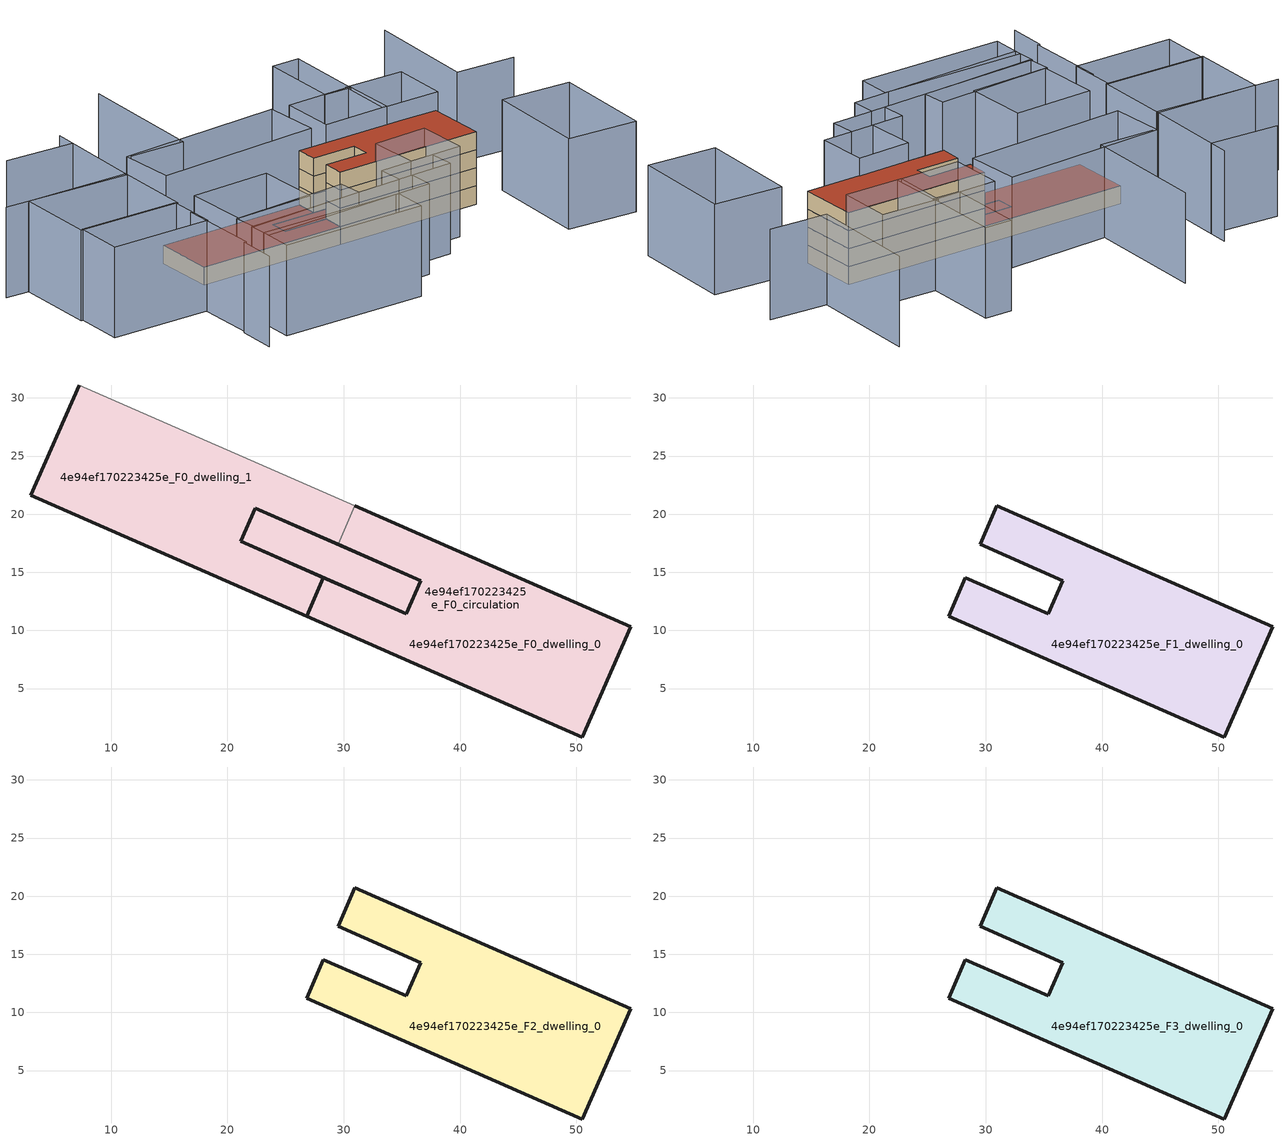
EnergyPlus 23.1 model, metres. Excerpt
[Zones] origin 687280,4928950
4e94ef170223425e_F0_dwelling_0
 floor ground (EU_floor_Construction): 36.62,14.28 35.38,11.43 28.26,14.55 21.14,17.66 22.39,20.51 29.5,17.4 z0; 54.69,10.33 50.53,0.83 26.8,11.22 28.26,14.55 35.38,11.43 36.62,14.28 29.5,17.4 30.96,20.72 z0
 wall outside (EU_wall_Construction): 29.5,17.4 36.62,14.28 35.38,11.43 28.26,14.55 26.8,11.22 50.53,0.83 54.69,10.33 30.96,20.72 z0:3
 wall to 4e94ef170223425e_F0_dwelling_1 (EU_wall_Construction): 30.96,20.72 29.5,17.4 z0:3
 roof outside (EU_floor_Construction): 35.38,11.43 36.62,14.28 29.5,17.4 22.39,20.51 21.14,17.66 28.26,14.55 z3
4e94ef170223425e_F0_dwelling_1
 floor ground (EU_floor_Construction): 30.96,20.72 29.5,17.4 28.89,17.66 22.39,20.51 21.14,17.66 28.26,14.55 26.8,11.22 3.07,21.62 7.23,31.11 z0; 36.62,14.28 35.38,11.43 28.26,14.55 21.14,17.66 22.39,20.51 29.5,17.4 z0
 wall outside (EU_wall_Construction): 7.23,31.11 3.07,21.62 26.8,11.22 28.26,14.55 21.14,17.66 22.39,20.51 29.5,17.4 z0:3
 wall adiabatic (EU_wall_Construction): 30.96,20.72 7.23,31.11 z0:3
 roof outside (EU_roof_Construction): 26.8,11.22 28.26,14.55 21.14,17.66 22.39,20.51 28.89,17.66 29.5,17.4 30.96,20.72 7.23,31.11 3.07,21.62 z3; 35.38,11.43 36.62,14.28 29.5,17.4 22.39,20.51 21.14,17.66 28.26,14.55 z3
4e94ef170223425e_F0_circulation
 floor ground (EU_floor_Construction): 36.62,14.28 35.38,11.43 28.26,14.55 21.14,17.66 22.39,20.51 29.5,17.4 z0; 54.69,10.33 50.53,0.83 26.8,11.22 28.26,14.55 35.38,11.43 36.62,14.28 29.5,17.4 30.96,20.72 z0; 30.96,20.72 29.5,17.4 28.89,17.66 22.39,20.51 21.14,17.66 28.26,14.55 26.8,11.22 3.07,21.62 7.23,31.11 z0
 wall outside (EU_wall_Construction): 22.39,20.51 21.14,17.66 35.38,11.43 36.62,14.28 22.39,20.51 z0:3
 roof outside (EU_roof_Construction): 50.53,0.83 54.69,10.33 30.96,20.72 29.5,17.4 36.62,14.28 35.38,11.43 28.26,14.55 26.8,11.22 z3; 35.38,11.43 36.62,14.28 29.5,17.4 22.39,20.51 21.14,17.66 28.26,14.55 z3; 26.8,11.22 28.26,14.55 21.14,17.66 22.39,20.51 28.89,17.66 29.5,17.4 30.96,20.72 7.23,31.11 3.07,21.62 z3
4e94ef170223425e_F1_dwelling_0
 floor to 4e94ef170223425e_F0_dwelling_0 (EU_floor_Construction): 54.69,10.33 50.53,0.83 26.8,11.22 28.26,14.55 35.38,11.43 36.62,14.28 29.5,17.4 30.96,20.72 z3
 wall outside (EU_wall_Construction): 54.69,10.33 30.96,20.72 29.5,17.4 36.62,14.28 35.38,11.43 28.26,14.55 26.8,11.22 50.53,0.83 54.69,10.33 z3:6
4e94ef170223425e_F2_dwelling_0
 floor to 4e94ef170223425e_F1_dwelling_0 (EU_floor_Construction): 54.69,10.33 50.53,0.83 26.8,11.22 28.26,14.55 35.38,11.43 36.62,14.28 29.5,17.4 30.96,20.72 z6
 wall outside (EU_wall_Construction): 54.69,10.33 30.96,20.72 29.5,17.4 36.62,14.28 35.38,11.43 28.26,14.55 26.8,11.22 50.53,0.83 54.69,10.33 z6:9
4e94ef170223425e_F3_dwelling_0
 floor to 4e94ef170223425e_F2_dwelling_0 (EU_floor_Construction): 54.69,10.33 50.53,0.83 26.8,11.22 28.26,14.55 35.38,11.43 36.62,14.28 29.5,17.4 30.96,20.72 z9
 wall outside (EU_wall_Construction): 54.69,10.33 30.96,20.72 29.5,17.4 36.62,14.28 35.38,11.43 28.26,14.55 26.8,11.22 50.53,0.83 54.69,10.33 z9:12
 roof outside (EU_roof_Construction): 50.53,0.83 54.69,10.33 30.96,20.72 29.5,17.4 36.62,14.28 35.38,11.43 28.26,14.55 26.8,11.22 z12
shading: -9.88,7.43 -12.69,1.4 / -3.82,20.13 -9.57,7.24 / 29.01,54.66 19.27,34.42 / 19.27,34.42 10.55,38.62 / 72.31,6.53 62.95,11.14 / 62.95,11.14 71.6,28.66 / 12.03,51.93 4,35.66 / 4,35.66 -16.02,45.54 / 10.51,48.82 -0.38,54.18 / 48.94,-16.26 57.04,-0.06 / 57.04,-0.06 68.06,-5.57 / 68.06,-5.57 59.96,-21.77 / 59.96,-21.77 48.94,-16.26 / 15.48,-9.3 -7.72,1.21 / -7.72,1.21 -5.28,6.58 / -5.28,6.58 17.92,-3.93 / 17.92,-3.93 15.48,-9.3 / 31.9,-5.09 22.73,-1.37 / 22.73,-1.37 24.36,2.64 / 24.36,2.64 33.53,-1.07 / 33.53,-1.07 31.9,-5.09 / 23.54,-6.13 -5.69,5.43 / -5.69,5.43 -4.16,9.28 / -4.16,9.28 25.06,-2.28 / 25.06,-2.28 23.54,-6.13 / 38.32,-3.14 29.66,0.46 / 29.66,0.46 33.01,8.51 / 33.01,8.51 41.67,4.9 / 41.67,4.9 38.32,-3.14 / 15.33,1.57 -4.02,8.92 / -4.02,8.92 -2.55,12.78 / -2.55,12.78 16.8,5.43 / 16.8,5.43 15.33,1.57 / 10.66,7.37 -2.23,12.66 / -2.23,12.66 1.91,22.74 / 1.91,22.74 14.8,17.45 / 14.8,17.45 10.66,7.37 / 59.03,18.68 54.93,10 / 54.93,10 45.57,14.41 / 45.57,14.41 49.67,23.1 / 49.67,23.1 59.03,18.68 / 46.27,14.04 35.64,18.68 / 35.64,18.68 39.4,27.28 / 39.4,27.28 50.02,22.63 / 50.02,22.63 46.27,14.04 / -21.2,23.59 -17.71,31.24 / -17.71,31.24 -1.78,23.96 / -1.78,23.96 -5.27,16.32 / -5.27,16.32 -21.2,23.59 / 51.3,36.82 55.68,34.78 / 55.68,34.78 49.9,22.37 / 49.9,22.37 45.52,24.41 / 45.52,24.41 51.3,36.82 / 33.25,19.96 6.52,30.24 / 6.52,30.24 9.91,39.06 / 9.91,39.06 36.65,28.77 / 36.65,28.77 33.25,19.96 / -12.22,43.66 4.17,36.01 / 4.17,36.01 -1.61,23.62 / -1.61,23.62 -18,31.27 / -18,31.27 -12.22,43.66 z0:15
[Building]
EU S2 Campaign: North Axis=0; Terrain=City; Solar Distribution=FullExterior
[Site:Location]
Bologna: Latitude=44.5; Longitude=11.25; Time Zone=1; Elevation=37
[SizingPeriod:WeatherFileDays]
AnnualSizingPeriod: Begin Month=1; Begin Day of Month=1; End Month=12; End Day of Month=31; Day of Week for Start Day=Monday; Use Weather File Daylight Saving Period=No; Use Weather File Rain and Snow Indicators=No
[MATERIAL]
EU_InternalMass_Material: Roughness=MediumRough; Thickness=0.1; Conductivity=1; Density=1800; Specific Heat=900; Thermal Absorptance=0.9; Solar Absorptance=0.7; Visible Absorptance=0.7
[MATERIAL:NOMASS] Roughness=MediumRough; Thermal Absorptance=0.9; Solar Absorptance=0.7; Visible Absorptance=0.7
Name | Thermal Resistance
EU_wall_NoMass | 0.937881
EU_roof_NoMass | 0.548572
EU_floor_NoMass | 0.71348
[CONSTRUCTION]
EU_wall_Construction: EU_wall_NoMass
EU_roof_Construction: EU_roof_NoMass
EU_floor_Construction: EU_floor_NoMass
EU_InternalMass_Construction: EU_InternalMass_Material
[ZONE] Type=1; Multiplier=1; Ceiling Height=autocalculate; Floor Area=autocalculate; Part of Total Floor Area=Yes
Name | Volume
4e94ef170223425e_F0_dwelling_0 | 877.888
4e94ef170223425e_F1_dwelling_0; 4e94ef170223425e_F2_dwelling_0; 4e94ef170223425e_F3_dwelling_0 | 732.915
4e94ef170223425e_F0_dwelling_1 | 877.89
4e94ef170223425e_F0_circulation | 1610.81
[INTERNALMASS] Construction=EU_InternalMass_Construction
Name | Zone or ZoneList | Surface Area
4e94ef170223425e_F0_dwelling_0_EU_InternalMass | 4e94ef170223425e_F0_dwelling_0 | 244.305
4e94ef170223425e_F0_dwelling_1_EU_InternalMass | 4e94ef170223425e_F0_dwelling_1 | 244.305
4e94ef170223425e_F1_dwelling_0_EU_InternalMass | 4e94ef170223425e_F1_dwelling_0 | 536.292
4e94ef170223425e_F2_dwelling_0_EU_InternalMass | 4e94ef170223425e_F2_dwelling_0 | 536.292
4e94ef170223425e_F3_dwelling_0_EU_InternalMass | 4e94ef170223425e_F3_dwelling_0 | 536.292
[OTHEREQUIPMENT] Fuel Type=Electricity; Design Level Calculation Method=Watts/Area; Power per Zone Floor Area=1; Fraction Latent=0; Fraction Radiant=0; Fraction Lost=0; Carbon Dioxide Generation Rate=0; EndUse Subcategory=EU_Step8_InternalGains
Name | Zone or ZoneList or Space or SpaceList | Schedule
EU_Step8_InternalGain_4e94ef170223425e_F0_dwelling_0_f000 | 4e94ef170223425e_F0_dwelling_0 | EU_Step8_GainSchedule_4e94ef170223425e_F0_dwelling_0_f000
EU_Step8_InternalGain_4e94ef170223425e_F0_dwelling_1_f000 | 4e94ef170223425e_F0_dwelling_1 | EU_Step8_GainSchedule_4e94ef170223425e_F0_dwelling_1_f000
EU_Step8_InternalGain_4e94ef170223425e_F1_dwelling_0_f000 | 4e94ef170223425e_F1_dwelling_0 | EU_Step8_GainSchedule_4e94ef170223425e_F1_dwelling_0_f000
EU_Step8_InternalGain_4e94ef170223425e_F2_dwelling_0_f000 | 4e94ef170223425e_F2_dwelling_0 | EU_Step8_GainSchedule_4e94ef170223425e_F2_dwelling_0_f000
EU_Step8_InternalGain_4e94ef170223425e_F3_dwelling_0_f000 | 4e94ef170223425e_F3_dwelling_0 | EU_Step8_GainSchedule_4e94ef170223425e_F3_dwelling_0_f000
[ZONEINFILTRATION:DESIGNFLOWRATE]
EU_Circulation_Infiltration_4e94ef170223425e_F0_circulation: Zone or ZoneList or Space or SpaceList=4e94ef170223425e_F0_circulation; Schedule=EU_AlwaysOn; Design Flow Rate Calculation Method=Flow/Area; Flow Rate per Floor Area=0.0005; Constant Term Coefficient=1; Temperature Term Coefficient=0; Velocity Term Coefficient=0; Velocity Squared Term Coefficient=0
[ZONEVENTILATION:DESIGNFLOWRATE] Schedule=EU_AlwaysOn; Design Flow Rate Calculation Method=AirChanges/Hour; Air Changes per Hour=0.687892; Ventilation Type=Natural; Fan Pressure Rise=0; Fan Total Efficiency=1; Constant Term Coefficient=1; Temperature Term Coefficient=0; Velocity Term Coefficient=0; Velocity Squared Term Coefficient=0; Minimum Indoor Temperature=-100; Maximum Indoor Temperature=100; Delta Temperature=-100; Minimum Outdoor Temperature=-100; Maximum Outdoor Temperature=100; Maximum Wind Speed=40
Name | Zone or ZoneList or Space or SpaceList
EU_ConstantAir_4e94ef170223425e_F0_dwelling_0 | 4e94ef170223425e_F0_dwelling_0
EU_ConstantAir_4e94ef170223425e_F0_dwelling_1 | 4e94ef170223425e_F0_dwelling_1
EU_ConstantAir_4e94ef170223425e_F1_dwelling_0 | 4e94ef170223425e_F1_dwelling_0
EU_ConstantAir_4e94ef170223425e_F2_dwelling_0 | 4e94ef170223425e_F2_dwelling_0
EU_ConstantAir_4e94ef170223425e_F3_dwelling_0 | 4e94ef170223425e_F3_dwelling_0
[HVACTEMPLATE:THERMOSTAT] Constant Heating Setpoint=20; Constant Cooling Setpoint=50
EU_HeatOnly_4e94ef170223425e_F0_dwelling_0; EU_HeatOnly_4e94ef170223425e_F0_dwelling_1; EU_HeatOnly_4e94ef170223425e_F1_dwelling_0; EU_HeatOnly_4e94ef170223425e_F2_dwelling_0; EU_HeatOnly_4e94ef170223425e_F3_dwelling_0
[HVACTEMPLATE:ZONE:IDEALLOADSAIRSYSTEM] System Availability Schedule=EU_AlwaysOn; Maximum Heating Supply Air Temperature=50; Minimum Cooling Supply Air Temperature=13; Maximum Heating Supply Air Humidity Ratio=0.0156; Minimum Cooling Supply Air Humidity Ratio=0.0077; Heating Limit=NoLimit; Cooling Limit=NoLimit; Heating Availability Schedule=EU_AlwaysOn; Cooling Availability Schedule=EU_CoolingOff; Dehumidification Control Type=ConstantSensibleHeatRatio; Cooling Sensible Heat Ratio=0.7; Dehumidification Setpoint=60; Humidification Control Type=None; Humidification Setpoint=30; Outdoor Air Method=None; Outdoor Air Flow Rate per Person=0.00944; Outdoor Air Flow Rate per Zone Floor Area=0; Outdoor Air Flow Rate per Zone=0; Demand Controlled Ventilation Type=None; Outdoor Air Economizer Type=NoEconomizer; Heat Recovery Type=None; Sensible Heat Recovery Effectiveness=0.7; Latent Heat Recovery Effectiveness=0.65
Name | Template Thermostat
4e94ef170223425e_F0_dwelling_0 | EU_HeatOnly_4e94ef170223425e_F0_dwelling_0
4e94ef170223425e_F0_dwelling_1 | EU_HeatOnly_4e94ef170223425e_F0_dwelling_1
4e94ef170223425e_F1_dwelling_0 | EU_HeatOnly_4e94ef170223425e_F1_dwelling_0
4e94ef170223425e_F2_dwelling_0 | EU_HeatOnly_4e94ef170223425e_F2_dwelling_0
4e94ef170223425e_F3_dwelling_0 | EU_HeatOnly_4e94ef170223425e_F3_dwelling_0
[SIZING:ZONE] Zone Cooling Design Supply Air Temperature Input Method=SupplyAirTemperature; Zone Cooling Design Supply Air Temperature=13; Zone Heating Design Supply Air Temperature Input Method=SupplyAirTemperature; Zone Heating Design Supply Air Temperature=50; Zone Cooling Design Supply Air Humidity Ratio=0.008; Zone Heating Design Supply Air Humidity Ratio=0.008; Cooling Design Air Flow Method=DesignDay; Cooling Design Air Flow Rate=0; Cooling Minimum Air Flow per Zone Floor Area=0.000762; Cooling Minimum Air Flow=0; Cooling Minimum Air Flow Fraction=0.2; Heating Design Air Flow Method=DesignDay; Heating Design Air Flow Rate=0; Heating Maximum Air Flow per Zone Floor Area=0.002032; Heating Maximum Air Flow=0.141576; Heating Maximum Air Flow Fraction=0.3; Account for Dedicated Outdoor Air System=No; Dedicated Outdoor Air System Control Strategy=NeutralSupplyAir; Dedicated Outdoor Air Low Setpoint Temperature for Design=autosize; Dedicated Outdoor Air High Setpoint Temperature for Design=autosize; Zone Load Sizing Method=Sensible Load Only No Latent Load; Zone Latent Cooling Design Supply Air Humidity Ratio Input Method=HumidityRatioDifference; Zone Cooling Design Supply Air Humidity Ratio Difference=0.005; Zone Latent Heating Design Supply Air Humidity Ratio Input Method=HumidityRatioDifference; Zone Humidification Design Supply Air Humidity Ratio Difference=0.005
4e94ef170223425e_F0_dwelling_0; 4e94ef170223425e_F0_dwelling_1; 4e94ef170223425e_F1_dwelling_0; 4e94ef170223425e_F2_dwelling_0; 4e94ef170223425e_F3_dwelling_0
[SCHEDULE:CONSTANT]
Name | Hourly Value
EU_AlwaysOn | 1
EU_CoolingOff | 0
[SCHEDULE:FILE] Column Number=1; Rows to Skip at Top=0; Number of Hours of Data=8760; Column Separator=Comma; Interpolate to Timestep=No; Minutes per Item=60; Adjust Schedule for Daylight Savings=Yes
Name | File
EU_Step8_GainSchedule_4e94ef170223425e_F0_dwelling_0_f000 | ../../schedules/4e94ef170223425e/4e94ef170223425e_F0_dwelling_0_f000_gain.csv
EU_Step8_GainSchedule_4e94ef170223425e_F0_dwelling_1_f000 | ../../schedules/4e94ef170223425e/4e94ef170223425e_F0_dwelling_1_f000_gain.csv
EU_Step8_GainSchedule_4e94ef170223425e_F1_dwelling_0_f000 | ../../schedules/4e94ef170223425e/4e94ef170223425e_F1_dwelling_0_f000_gain.csv
EU_Step8_GainSchedule_4e94ef170223425e_F2_dwelling_0_f000 | ../../schedules/4e94ef170223425e/4e94ef170223425e_F2_dwelling_0_f000_gain.csv
EU_Step8_GainSchedule_4e94ef170223425e_F3_dwelling_0_f000 | ../../schedules/4e94ef170223425e/4e94ef170223425e_F3_dwelling_0_f000_gain.csv
